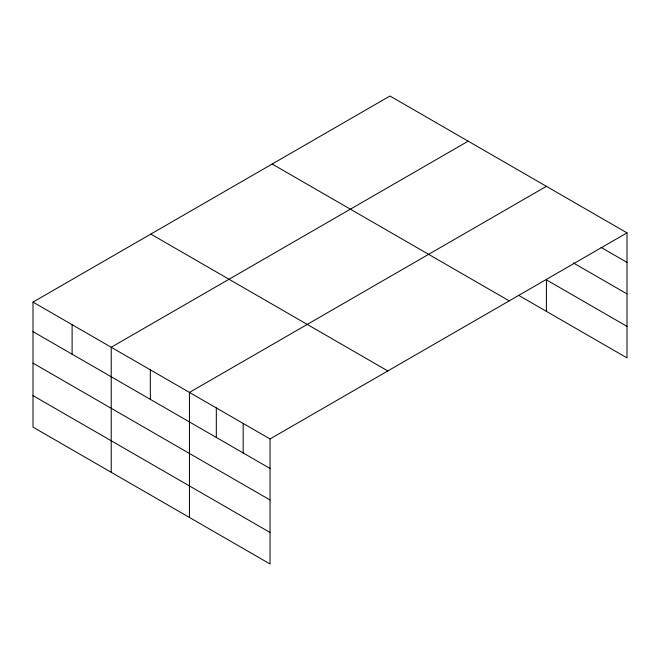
<?xml version="1.0" encoding="UTF-8"?>
<svg xmlns="http://www.w3.org/2000/svg" width="660" height="660" viewBox="0 0 660 660"><rect width="100%" height="100%" fill="white"/><g stroke="black" fill="none" stroke-linecap="round" stroke-linejoin="round"><path stroke-width="0.99" d="M33 302.099L270.039 438.949L270.039 563.986L33 427.135L33 302.099L389.961 96.013L627 232.864L627 357.901L518.851 295.457M468.179 141.174L111.226 347.259L111.226 472.296M546.406 186.334L189.445 392.42L189.445 517.457M270.039 438.949L627 232.864M601.004 247.368L627 262.375M573.268 262.878L627 293.898M627 326.378L546.406 279.848L546.406 311.371M272.159 164.018L509.207 300.869M150.793 234.094L387.841 370.945M33 331.617L270.039 468.468M33 363.14L270.039 499.991M33 395.612L270.039 532.471M243.177 423.439L243.177 452.958M216.315 407.929L216.315 437.448M150.331 369.839L150.331 399.358M72.113 324.679L72.113 354.197"/></g></svg>
